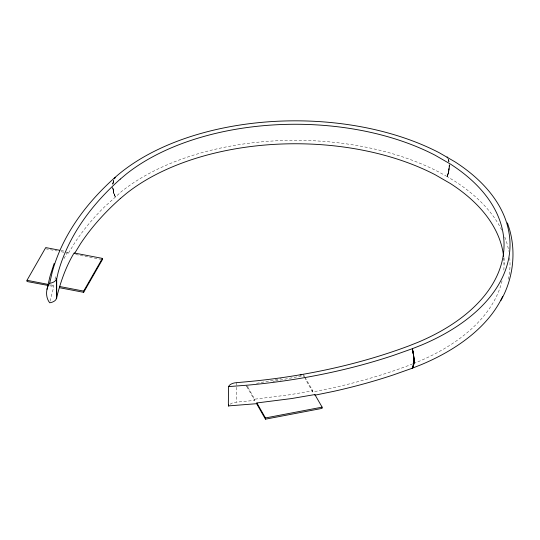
<?xml version="1.0" encoding="UTF-8"?>
<svg xmlns="http://www.w3.org/2000/svg" width="540" height="540" viewBox="0 0 540 540"><rect width="100%" height="100%" fill="white"/><g stroke="black" fill="none" stroke-linecap="round" stroke-linejoin="round"><path stroke-width="0.41" stroke-dasharray="2.7 2.03" d="M501.687 230.04A214.846 124.038 0 0 0 454.829 181.231L447.188 176.587L448.848 170.836L449.381 164.423L448.949 170.903L447.289 176.648L448.835 171.538L449.186 164.943L448.733 170.795L447.08 176.526M448.936 161.96L448.396 159.104M113.528 180.691L112.766 184.234L113.609 180.266M113.15 182.318L112.847 184.167L113.265 181.757M112.766 184.234L113.063 182.891M50.031 301.185L53.811 286.625L53.041 285.35L53.521 283.824M113.312 181.285L113.683 180.191M54.945 279.234L56.403 275.339M63.997 258.62L67.662 251.809L68.445 253.132L75.134 242.224A423.785 244.667 0 0 1 103.761 207.576L121.561 191.444A214.846 124.038 0 0 1 439.135 172.172L447.188 176.587L448.835 171.538L449.294 164.983M115.196 196.796L113.879 193.718L112.934 187.886L113.522 192.517L115.358 196.648L113.697 193.124M114.163 194.218L115.277 196.729L114.244 194.144M113.522 192.517L112.718 187.394L113.879 193.718M412.756 363.852L409.057 365.324A417.258 240.901 0 0 1 331.364 388.172L312.734 391.979L305.012 378.493M413.498 363.562L417.947 361.8A208.886 120.602 0 0 0 502.436 279.194M312.734 391.979L312.734 390.764L289.778 394.754L254.698 399.182L247.118 385.938M256.574 383.366L281.212 378.662M246.719 385.243L246.719 386.464L248.36 386.147M272.997 381.449L274.644 381.132M275.461 380.977L303.385 375.651L304.607 377.777M254.698 399.182L254.698 400.397L236.311 402.172A8.95 5.171 0 0 0 229.257 405.034M49.68 285.748L53.73 286.504M45.731 248.798L57.085 250.965M61.142 251.735L68.445 253.132M75.728 254.522L100.778 259.301M61.162 250.553L66.035 251.492M50.605 284.877L53.041 285.35M449.044 162L448.835 160.495M448.592 159.935L448.45 159.476L448.949 161.453M448.227 158.692L448.025 158.585M304.607 376.562L303.385 374.429L303.385 375.651M305.012 377.271L312.734 390.764M246.719 386.464L254.698 400.397M113.609 192.436L113.157 189.837M112.982 189.27L112.847 187.974M504.05 257.735L504.05 264.236M236.284 382.543L236.311 402.172M509.72 257.742A214.846 124.038 0 0 1 508.174 280.422M504.785 237.033A214.846 124.038 0 0 1 508.835 251.269M503.766 257.924A208.886 120.602 0 0 1 503.766 270.547M113.386 181.217L113.184 181.832L113.386 181.217"/><path stroke-width="0.81" d="M315.428 395.084L333.504 391.385A423.785 244.667 0 0 0 393.518 374.861L412.175 368.26C415.517 362.543 413.451 354.901 412.425 348.671L421.45 345.094A214.846 124.038 0 0 0 454.829 161.744L439.135 152.685A214.846 124.038 0 0 0 115.358 177.16L114.244 178.828M413.755 361.827L413.613 365.006L412.304 368.213L413.708 364.514L414.005 361.726L413.154 351.398L414.005 361.726L413.512 365.479L412.175 368.26M412.425 348.671L413.026 352.12L412.175 348.766L393.518 355.367A423.752 244.647 0 0 1 247.934 385.135L228.609 386.6L228.386 400.538A25.502 2.214 86.5 0 1 228.353 402.111L228.413 405.135M413.147 352.748L413.363 354.044L413.154 352.06M413.451 354.699L413.606 356.022L413.485 353.983M413.579 364.547L414.032 361.118L413.728 355.961M114.683 178.038L114.379 178.49L115.189 177.302A423.731 244.64 0 0 0 52.211 272.133L49.666 283.291C45.684 288.846 45.407 297.317 49.666 302.778L50.456 302.656A8.95 5.171 0 0 0 56.45 298.33C60.142 283.365 65.374 267.84 73.406 254.138L74.108 252.99L102.397 258.39L102.397 259.612L83.666 292.322L59.528 287.719M413.357 365.101L412.425 368.165L421.45 364.581A214.846 124.038 0 0 0 502.693 296.339M47 289.352L49.896 276.709M56.693 298.35L56.693 278.856L58.104 272.666A417.555 241.07 0 0 1 120.272 179.111M256.615 403.637L265.451 419.175L322.117 408.368L322.117 407.147L314.861 394.558L291.539 398.561L256.858 402.955L256.588 403.697L228.528 405.905M314.861 394.558L314.678 395.091M50.058 276.149L54.122 263.493M228.609 386.6L228.825 386.147A8.95 5.171 0 0 1 236.311 382.685L247.003 381.733A417.555 241.07 0 0 0 409.057 345.836L417.947 342.306A208.886 120.602 0 0 0 450.394 164.045L435.146 155.243A208.886 120.602 0 0 0 126.387 173.975L120.278 179.111M228.609 406.094L228.825 405.635M500.756 300.719C512.838 279.477 516.26 253.483 509.679 229.912M48.06 285.444L27 281.509L27 280.294L45.731 247.577L59.535 250.243M83.666 292.322L83.666 291.107L102.397 258.39M114.379 178.49L114.919 177.687L114.291 178.565M74.547 253.496L80.703 243.452A417.258 240.901 0 0 1 120.278 198.599M120.278 198.599L126.387 193.469A208.886 120.602 0 0 1 435.146 174.731L450.394 183.539A208.886 120.602 0 0 1 503.604 256.345M413.667 356.69L413.91 361.159M300.098 375.057L301.745 374.746M256.858 402.955L265.451 417.96L322.117 407.147M49.666 283.291L50.456 283.163A8.95 5.171 0 0 0 56.45 278.843L56.693 278.856M59.528 286.497L83.666 291.107M27 280.294L48.161 284.404M447.653 157.849L447.08 157.032M447.66 157.633L447.289 157.154L447.755 157.896M507.445 222.905L509.517 229.358M265.451 417.96L265.451 419.175M56.45 278.843L56.45 298.33M228.555 405.715A13.291 1.519 -85.4 0 1 228.447 404.912"/></g></svg>
